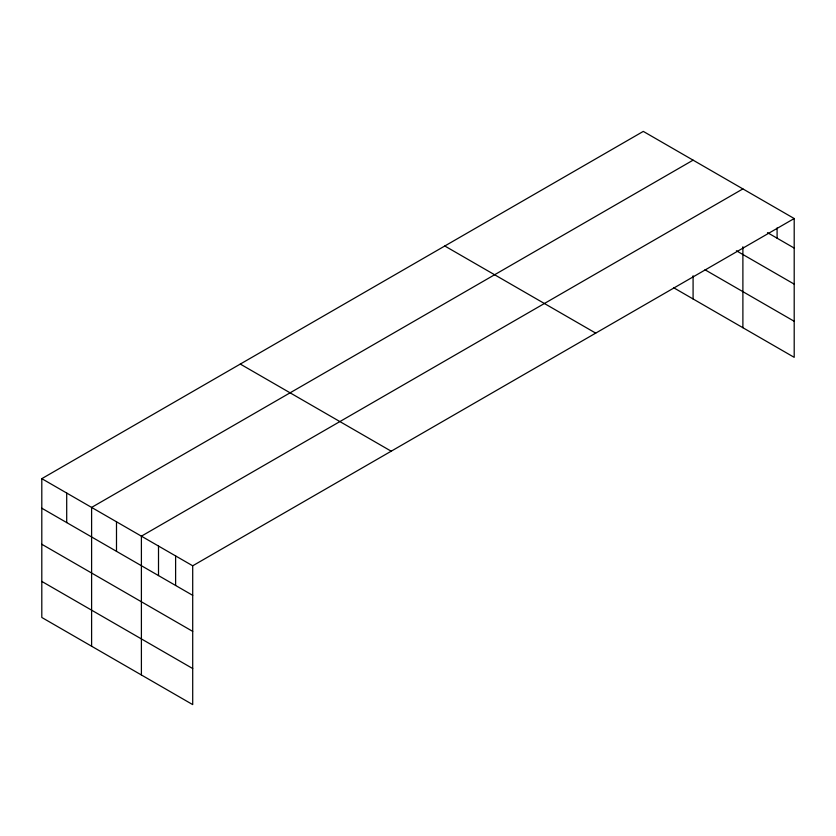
<?xml version="1.0" encoding="UTF-8"?>
<svg xmlns="http://www.w3.org/2000/svg" width="836" height="836" viewBox="0 0 836 836"><rect width="100%" height="100%" fill="white"/><g stroke="black" fill="none" stroke-linecap="round" stroke-linejoin="round"><path stroke-width="1.25" d="M794.2 218.53L192.708 565.794L192.708 704.602L41.8 617.47L41.8 478.662L643.292 131.398L794.2 218.53L794.2 357.338L673.597 287.709M693.086 160.157L91.605 507.421L91.605 646.228M742.89 188.905L141.399 536.169L141.399 674.976M767.479 232.638L794.2 248.073M736.391 250.758L794.2 284.125M704.999 269.777L794.2 321.275M444.794 245.993L595.713 333.125M240.287 364.068L391.206 451.2M41.8 478.662L192.708 565.794M41.8 508.204L192.708 595.337M41.8 544.267L192.708 631.389M41.8 581.417L192.708 668.539M777.093 227.925L777.093 238.197M742.89 246.777L742.89 327.712M693.086 275.775L693.086 298.964M175.612 555.919L175.612 585.461M158.506 546.044L158.506 575.586M116.497 521.789L116.497 551.332M66.702 493.041L66.702 522.584"/></g></svg>
